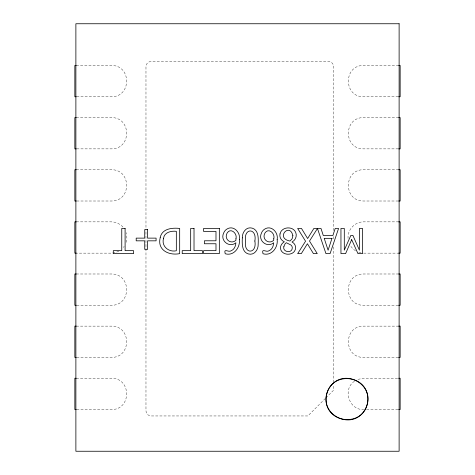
<?xml version="1.0" encoding="UTF-8"?>
<svg xmlns="http://www.w3.org/2000/svg" width="475" height="475" viewBox="0 0 475 475"><rect width="100%" height="100%" fill="white"/><g stroke="black" fill="none" stroke-linecap="round" stroke-linejoin="round"><path stroke-width="0.36" stroke-dasharray="2.38 1.78" d="M126.207 242.333L126.944 238.48L126.207 232.667M123.387 247.469L124.159 246.412M325.399 398.4L307.853 415.952L151.187 415.952C148.402 416.005 145.926 413.523 145.973 410.738L145.973 229.051M325.915 397.884L333.658 390.147L333.658 384.952M354.469 381.247C342.226 389.179 349.095 410.329 363.666 409.545M118.869 251.204L115.223 252.647L111.334 253.139L76.303 253.139M357.907 379.359L363.666 378.26L398.697 378.26M76.303 65.455L111.334 65.455C131.706 65.075 131.706 97.12 111.334 96.74L76.303 96.74M398.697 65.455L363.666 65.455C343.294 65.075 343.294 97.12 363.666 96.74L398.697 96.74M76.303 117.592L111.334 117.592C131.706 117.212 131.706 149.251 111.334 148.871L76.303 148.871M398.697 117.592L363.666 117.592C343.294 117.212 343.294 149.251 363.666 148.871L398.697 148.871M76.303 169.723L111.334 169.723C131.706 169.343 131.706 201.388 111.334 201.008L76.303 201.008M398.697 169.723L363.666 169.723C343.294 169.343 343.294 201.388 363.666 201.008L398.697 201.008M76.303 221.861L111.334 221.861C115.936 221.867 120.448 223.986 123.387 227.531M398.697 221.861L363.666 221.861C354.944 221.653 347.296 229.793 348.056 238.48M363.666 253.139L398.697 253.139M76.303 273.992L111.334 273.992C131.706 273.612 131.706 305.657 111.334 305.277L76.303 305.277M398.697 273.992L363.666 273.992C343.294 273.612 343.294 305.657 363.666 305.277L398.697 305.277M76.303 326.129L111.334 326.129C131.706 325.749 131.706 357.788 111.334 357.408L76.303 357.408M398.697 326.129L363.666 326.129C343.294 325.749 343.294 357.788 363.666 357.408L398.697 357.408M76.303 378.26L111.334 378.26C131.706 377.88 131.706 409.925 111.334 409.545L76.303 409.545M366.581 409.545L398.697 409.545M361.059 252.896L358.53 252.243M355.579 250.853L352.961 248.9L350.461 245.878M333.658 230.624L333.658 66.648C333.711 63.864 331.235 61.388 328.445 61.435L151.187 61.435C148.402 61.388 145.926 63.864 145.973 66.648L145.973 228.315M333.658 236.562L333.658 240.267M333.658 246.947L333.658 381.983"/><path stroke-width="0.71" d="M328.765 389.013C315.418 413.125 352.379 433.206 365.388 408.916C377.94 385.415 342.79 365.524 329.104 388.378M317.496 228.451L309.498 241.051L317.258 253.632L313.435 253.632L307.414 243.74L301.31 253.632L297.677 253.632L305.556 241.223L297.659 228.451L301.494 228.451L307.634 238.533L313.874 228.451L320.993 228.451L323.279 235.487L332.904 235.487L335.184 228.451L338.568 228.451L330.077 253.632L325.951 253.632L317.46 228.451M76.303 65.455L74.842 65.455L74.842 96.74L76.303 96.74M398.697 65.455L400.158 65.455L400.158 96.74L398.697 96.74M76.303 117.592L74.842 117.592L74.842 148.871L76.303 148.871M398.697 117.592L400.158 117.592L400.158 148.871L398.697 148.871M76.303 169.723L74.842 169.723L74.842 201.008L76.303 201.008M398.697 169.723L400.158 169.723L400.158 201.008L398.697 201.008M76.303 221.861L74.842 221.861L74.842 253.139L76.303 253.139M398.697 221.861L400.158 221.861L400.158 253.139L398.697 253.139M76.303 273.992L74.842 273.992L74.842 305.277L76.303 305.277M398.697 273.992L400.158 273.992L400.158 305.277L398.697 305.277M76.303 326.129L74.842 326.129L74.842 357.408L76.303 357.408M398.697 326.129L400.158 326.129L400.158 357.408L398.697 357.408M76.303 378.26L74.842 378.26L74.842 409.545L76.303 409.545M398.697 378.26L400.158 378.26L400.158 409.545L398.697 409.545M235.962 238.788L235.897 240.374C230.553 244.898 223.672 238.812 227.169 232.958C230.731 227.329 237.589 233.563 235.962 238.788M273.778 238.788L273.713 240.374C268.369 244.898 261.488 238.812 264.985 232.958C268.547 227.329 275.405 233.563 273.778 238.788M242.327 237.886C242.119 243.42 241.71 251.946 248.312 253.935C254.297 255.657 258.447 249.601 258.18 244.197C258.376 238.664 258.827 230.096 252.195 228.131C246.204 226.415 242.072 232.489 242.327 237.886M254.867 241.015C257.23 254.428 243.319 254.487 245.634 241.051C243.283 227.632 257.224 227.608 254.867 241.015M326.295 396.465C322.994 424.733 366.296 428.414 367.816 400.003C368.933 373.849 329.614 370.5 326.295 396.465M239.364 239.513C240.398 247.481 233.789 256.363 225.203 253.751C223.363 247.481 228.606 252.926 231.367 250.669C234.448 249.369 235.671 245.878 235.897 242.778C229.389 248.288 219.842 240.635 223.666 233.035A8.01 8.01 0 0 1 226.593 229.271C233.344 224.598 240.777 232.423 239.364 239.513M277.174 239.513C278.213 247.481 271.605 256.363 263.019 253.751C261.179 247.481 266.422 252.926 269.183 250.669C272.258 249.369 273.487 245.878 273.713 242.778C267.205 248.288 257.658 240.635 261.482 233.035A8.01 8.01 0 0 1 264.409 229.271C271.16 224.598 278.593 232.423 277.174 239.513M163.531 238.367C161.162 246.353 168.839 252.498 176.332 250.758L176.332 231.325C171.166 230.702 164.314 232.227 163.531 238.367M283.937 246.311C281.918 252.071 292.131 253.911 292.279 247.968A3.61 3.61 0 0 0 290.926 245.035L286.324 242.707L285.089 243.859L283.937 246.311M280.012 233.92C279.235 237.239 281.2 240.552 284.329 241.763C282.281 243.016 280.511 245.225 280.493 247.802C280.387 253.062 286.763 255.366 291.08 253.733A7.232 7.232 0 0 0 294.452 251.311C296.792 248.265 295.521 243.544 292.006 242.001C295.379 240.338 297.267 236.051 295.723 232.453C293.01 225.696 281.372 226.664 280.012 233.92M160.176 237.737C157.1 250.248 169.047 255.758 179.681 253.632L179.681 228.451C172.211 227.59 161.809 228.594 160.176 237.737M292.873 235.659L292.125 238.759L289.982 241.051C275.037 238.213 289.738 222.039 292.873 235.659M331.972 238.343L328.1 250.218L324.211 238.343L331.972 238.343M351.672 239.614L345.604 253.632L340.949 253.632L340.949 228.451L344.298 228.451L344.298 250.153L350.865 235.386L352.889 235.386L359.403 250.153L359.403 228.451L362.532 228.451L362.532 253.632L357.966 253.632L351.672 239.614M399.119 23.75L75.881 23.75L75.881 451.25L399.119 451.25L399.119 23.75M125.103 228.451L121.754 228.451L121.754 250.658L113.299 250.658L113.299 253.632L133.558 253.632L133.558 250.658L125.103 250.658L125.103 228.451M194.02 228.451L190.671 228.451L190.671 250.658L182.216 250.658L182.216 253.632L202.475 253.632L202.475 250.658L194.02 250.658L194.02 228.451M219.337 228.451L203.591 228.451L203.591 231.426L215.988 231.426L215.988 240.783L204.44 240.783L204.44 243.758L215.988 243.758L215.988 250.658L203.591 250.658L203.591 253.632L219.337 253.632L219.337 228.451M147.547 229.585L144.738 229.585L144.738 238.123L136.2 238.123L136.2 240.831L144.738 240.831L144.738 249.375L147.547 249.375L147.547 240.831L156.085 240.831L156.085 238.123L147.547 238.123L147.547 229.585"/></g></svg>
